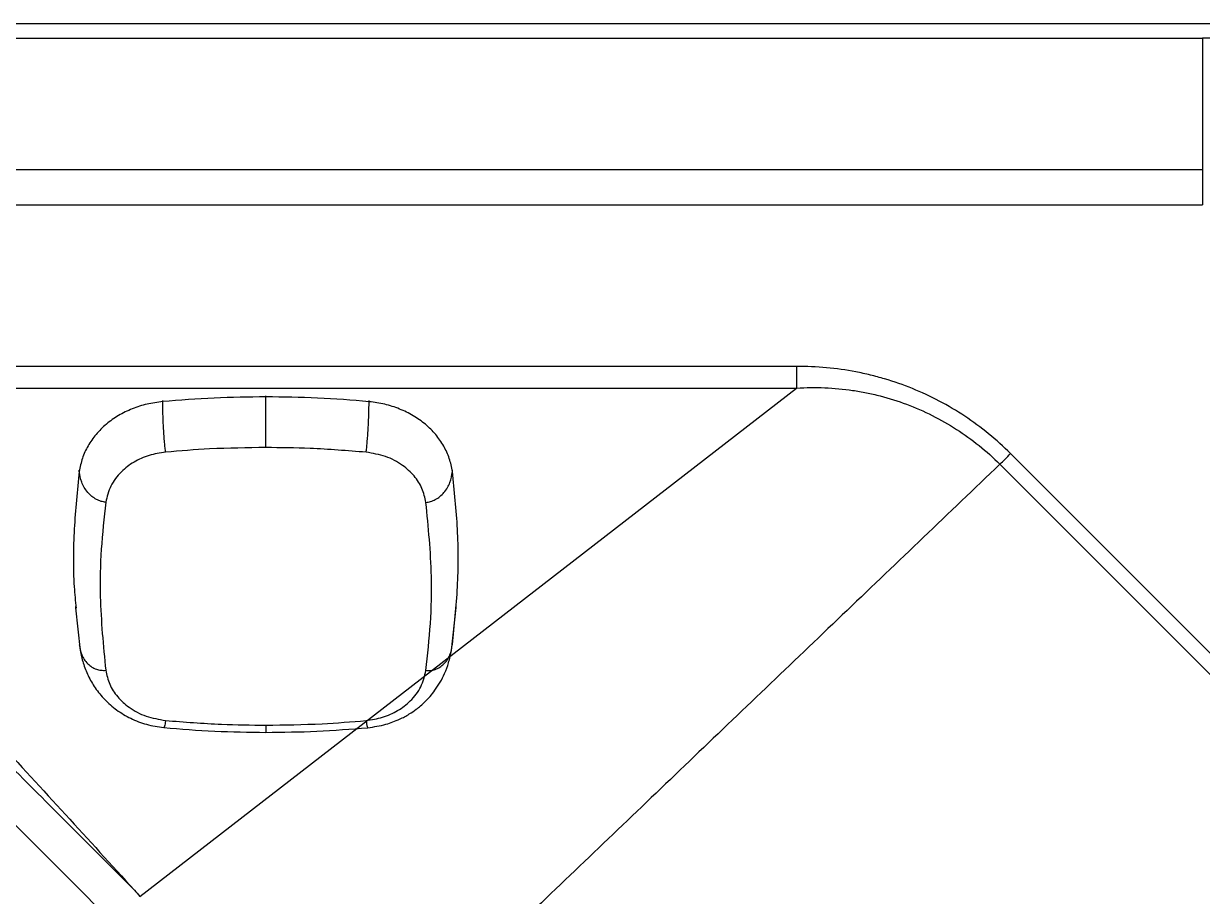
# Model space of a CAD drawing. Header units: inches. Extents: x 2 to 86, y -22 to 129.
# Drawn here: x 67.27 to 74.73, y 79.55 to 85.07 of the extents above; entities that cross this region are included whole.
import ezdxf

# ---------------------------------------------------------------- set-up
doc = ezdxf.new("R2010")
doc.units = ezdxf.units.IN
doc.header["$MEASUREMENT"] = 0
doc.layers.add('1', color=4, linetype='Continuous')
doc.layers.add('BDIM_CYAN', color=4, linetype='Continuous')

# ---------------------------------------------------------------- blocks, each defined once
blk = doc.blocks.new('sp2')
at = {"layer": 'BDIM_CYAN'}
for p, q in [((-51.6915, 89.5939), (-51.6915, 89.6013)), ((-52.3439, 89.5642), (-52.344, 89.5714)), ((-51.0391, 89.5635), (-51.0391, 89.5712)), ((-52.8711, 89.123), (-52.8716, 89.1302)), ((-50.5122, 89.1218), (-50.5116, 89.1297)), ((-52.8959, 88.2687), (-52.8953, 88.2605)), ((-52.8952, 88.2605), (-52.8651, 87.9917)), ((-50.5188, 87.9904), (-50.4882, 88.2633)), ((-50.4882, 88.2633), (-50.4876, 88.2722))]:
    blk.add_line(p, q, dxfattribs=at)
for points in [[(-51.6915, 89.5939), (-51.8005, 89.5927), (-52.0185, 89.5903), (-52.2354, 89.5729), (-52.3439, 89.5642)], [(-51.0391, 89.5635), (-51.1476, 89.5724), (-51.3646, 89.59), (-51.5825, 89.5926), (-51.6915, 89.5939)]]:
    blk.add_open_spline(points, degree=3, dxfattribs=at)
for points, knots in [([(-51.6915, 89.2735), (-51.6915, 89.2825), (-51.6915, 89.3019), (-51.6915, 89.3382), (-51.6915, 89.379), (-51.6915, 89.4417), (-51.6915, 89.5185), (-51.6915, 89.5683), (-51.6915, 89.5939)], [0, 0, 0, 0, 0.075048, 0.162077, 0.266843, 0.39125, 0.686, 1, 1, 1, 1]), ([(-52.3439, 89.5642), (-52.3772, 89.5597), (-52.4435, 89.5508), (-52.5374, 89.5199), (-52.6245, 89.4776), (-52.7021, 89.4231), (-52.7673, 89.3581), (-52.8179, 89.2851), (-52.855, 89.2064), (-52.8657, 89.1509), (-52.8711, 89.123)], [0, 0, 0, 0, 0.125505, 0.249704, 0.373992, 0.499776, 0.625678, 0.750079, 0.874386, 1, 1, 1, 1]), ([(-52.3255, 89.2446), (-52.3266, 89.2535), (-52.3289, 89.2728), (-52.3323, 89.309), (-52.3354, 89.3496), (-52.3394, 89.4121), (-52.3428, 89.4888), (-52.3435, 89.5385), (-52.3439, 89.5642)], [0, 0, 0, 0, 0.075048, 0.162077, 0.266845, 0.391253, 0.686004, 1, 1, 1, 1]), ([(-51.0576, 89.244), (-51.0565, 89.2529), (-51.0541, 89.2722), (-51.0508, 89.3083), (-51.0476, 89.349), (-51.0437, 89.4115), (-51.0403, 89.4882), (-51.0395, 89.5379), (-51.0391, 89.5635)], [0, 0, 0, 0, 0.075049, 0.162076, 0.266841, 0.391246, 0.685996, 1, 1, 1, 1]), ([(-50.5122, 89.1218), (-50.5176, 89.1497), (-50.5283, 89.2052), (-50.5653, 89.284), (-50.6158, 89.357), (-50.681, 89.4221), (-50.7586, 89.4767), (-50.8457, 89.519), (-50.9396, 89.55), (-51.0058, 89.559), (-51.0391, 89.5635)], [0, 0, 0, 0, 0.125614, 0.249921, 0.374322, 0.500224, 0.626008, 0.750296, 0.874495, 1, 1, 1, 1]), ([(-52.3255, 89.2446), (-52.3609, 89.239), (-52.4317, 89.2279), (-52.5277, 89.1842), (-52.6125, 89.1197), (-52.6785, 89.0326), (-52.6954, 88.9628), (-52.7038, 88.9279)], [0, 0, 0, 0, 0.186661, 0.373374, 0.560001, 0.780011, 1, 1, 1, 1]), ([(-51.6915, 89.2735), (-51.8101, 89.272), (-52.0219, 89.2694), (-52.2327, 89.2522), (-52.3255, 89.2446)], [0, 0, 0, 0, 0.559986, 1, 1, 1, 1]), ([(-51.0576, 89.244), (-51.1757, 89.2534), (-51.3866, 89.2703), (-51.5983, 89.2725), (-51.6915, 89.2735)], [0, 0, 0, 0, 0.559986, 1, 1, 1, 1]), ([(-50.6794, 88.9269), (-50.6861, 88.9566), (-50.6994, 89.0159), (-50.7517, 89.0964), (-50.8287, 89.1675), (-50.9327, 89.2227), (-51.016, 89.2369), (-51.0576, 89.244)], [0, 0, 0, 0, 0.186845, 0.373701, 0.560409, 0.780222, 1, 1, 1, 1]), ([(-52.8711, 89.123), (-52.8836, 89.0017), (-52.9086, 88.7593), (-52.9119, 88.4702), (-52.8958, 88.304), (-52.8914, 88.259)], [0, 0, 0, 0, 0.421839, 0.843685, 1, 1, 1, 1]), ([(-52.7038, 88.9279), (-52.7137, 88.9295), (-52.7351, 88.9328), (-52.7656, 88.9463), (-52.7941, 88.9657), (-52.8298, 89.0016), (-52.8605, 89.0555), (-52.8675, 89.1), (-52.8711, 89.123)], [0, 0, 0, 0, 0.0750432, 0.1620793, 0.26686, 0.391279, 0.6860331, 1, 1, 1, 1]), ([(-50.6794, 88.9269), (-50.6695, 88.9284), (-50.6481, 88.9318), (-50.6177, 88.9452), (-50.5891, 88.9646), (-50.5534, 89.0005), (-50.5228, 89.0543), (-50.5158, 89.0988), (-50.5122, 89.1218)], [0, 0, 0, 0, 0.075054, 0.162074, 0.266825, 0.391217, 0.685963, 1, 1, 1, 1]), ([(-50.5125, 88.0287), (-50.4997, 88.1499), (-50.4742, 88.3924), (-50.4741, 88.758), (-50.4995, 89.0005), (-50.5122, 89.1218)], [0, 0, 0, 0, 0.333331, 0.666669, 1, 1, 1, 1]), ([(-52.7038, 88.9279), (-52.7146, 88.829), (-52.7363, 88.6312), (-52.7442, 88.2761), (-52.7193, 88.0214), (-52.7041, 87.8658)], [0, 0, 0, 0, 0.280017, 0.560061, 1, 1, 1, 1]), ([(-50.6797, 87.8648), (-50.6689, 87.9637), (-50.6472, 88.1615), (-50.6393, 88.5166), (-50.6642, 88.7713), (-50.6794, 88.9269)], [0, 0, 0, 0, 0.280017, 0.560061, 1, 1, 1, 1]), ([(-52.8714, 88.0299), (-52.8678, 88.0076), (-52.8608, 87.9644), (-52.8301, 87.9162), (-52.7944, 87.8869), (-52.7659, 87.8728), (-52.7354, 87.8649), (-52.714, 87.8655), (-52.7041, 87.8658)], [0, 0, 0, 0, 0.313967, 0.608721, 0.73314, 0.837921, 0.924957, 1, 1, 1, 1]), ([(-50.6797, 87.8648), (-50.6698, 87.8645), (-50.6484, 87.8639), (-50.618, 87.8717), (-50.5894, 87.8858), (-50.5537, 87.9151), (-50.5231, 87.9632), (-50.5161, 88.0064), (-50.5125, 88.0287)], [0, 0, 0, 0, 0.075054, 0.162074, 0.266824, 0.391217, 0.685963, 1, 1, 1, 1]), ([(-52.8651, 87.9917), (-52.8597, 87.9649), (-52.8487, 87.91), (-52.8166, 87.8301), (-52.7717, 87.7519), (-52.7115, 87.6783), (-52.6361, 87.6128), (-52.5466, 87.5598), (-52.4458, 87.52), (-52.3737, 87.5092), (-52.337, 87.5037)], [0, 0, 0, 0, 0.106729, 0.218561, 0.335655, 0.458855, 0.588158, 0.721004, 0.857855, 1, 1, 1, 1]), ([(-51.047, 87.503), (-51.0084, 87.5088), (-50.9389, 87.5191), (-50.8519, 87.5525), (-50.7889, 87.5858), (-50.7354, 87.6221), (-50.679, 87.6703), (-50.6151, 87.7444), (-50.5665, 87.8294), (-50.5339, 87.9151), (-50.524, 87.9645), (-50.5188, 87.9904)], [0, 0, 0, 0, 0.149635, 0.269025, 0.35887, 0.426914, 0.519495, 0.644449, 0.80339, 0.896799, 1, 1, 1, 1]), ([(-52.7041, 87.8658), (-52.6974, 87.8361), (-52.6841, 87.7768), (-52.6319, 87.6963), (-52.5548, 87.6252), (-52.4508, 87.57), (-52.3676, 87.5558), (-52.3259, 87.5488)], [0, 0, 0, 0, 0.1868454, 0.373701, 0.5604087, 0.7802215, 1, 1, 1, 1]), ([(-51.0581, 87.5481), (-51.0227, 87.5537), (-50.9519, 87.5648), (-50.8558, 87.6085), (-50.771, 87.673), (-50.7051, 87.7601), (-50.6882, 87.8299), (-50.6797, 87.8648)], [0, 0, 0, 0, 0.186661, 0.373374, 0.560001, 0.780011, 1, 1, 1, 1]), ([(-52.3372, 87.5037), (-52.2299, 87.495), (-52.0153, 87.4775), (-51.7998, 87.4749), (-51.692, 87.4736)], [0, 0, 0, 0, 0.500007, 1, 1, 1, 1]), ([(-52.3259, 87.5488), (-52.327, 87.5411), (-52.3294, 87.5245), (-52.3328, 87.5099), (-52.3353, 87.5033), (-52.3365, 87.5044), (-52.3369, 87.5048)], [0, 0, 0, 0, 0.232419, 0.501936, 0.826388, 1, 1, 1, 1]), ([(-52.3259, 87.5488), (-52.2079, 87.5393), (-51.997, 87.5225), (-51.7852, 87.5202), (-51.692, 87.5192)], [0, 0, 0, 0, 0.559986, 1, 1, 1, 1]), ([(-51.692, 87.5192), (-51.5734, 87.5207), (-51.3616, 87.5233), (-51.1508, 87.5405), (-51.0581, 87.5481)], [0, 0, 0, 0, 0.559986, 1, 1, 1, 1]), ([(-51.692, 87.5192), (-51.692, 87.5115), (-51.692, 87.4948), (-51.692, 87.48), (-51.692, 87.4732), (-51.692, 87.4744), (-51.692, 87.4748)], [0, 0, 0, 0, 0.229366, 0.495339, 0.815522, 1, 1, 1, 1]), ([(-51.692, 87.4736), (-51.5843, 87.4748), (-51.3688, 87.4772), (-51.1542, 87.4945), (-51.0469, 87.5031)], [0, 0, 0, 0, 0.499993, 1, 1, 1, 1]), ([(-51.0581, 87.5481), (-51.057, 87.5404), (-51.0546, 87.5238), (-51.0513, 87.5092), (-51.0487, 87.5026), (-51.0476, 87.5037), (-51.0471, 87.5041)], [0, 0, 0, 0, 0.232461, 0.502017, 0.826512, 1, 1, 1, 1])]:
    blk.add_open_spline(points, degree=3, knots=knots, dxfattribs=at)
blk = doc.blocks.new('2020 RHYTHM')
at = {"layer": '1', "color": 4}
blk.add_line((5.8815, 84.0819), (78.2004, 84.0819), dxfattribs=at)
at = {"layer": 'BDIM_CYAN', "color": 3}
for p, q in [((11.7277, 83.9906), (72.3543, 83.9906)), ((78.2004, 83.9906), (72.3543, 83.9906)), ((72.3543, 83.1578), (11.7277, 83.1578)), ((11.7275, 82.9372), (72.3543, 82.9372)), ((69.7896, 81.9154), (14.2928, 81.9154)), ((14.2931, 81.7785), (69.7888, 81.7785)), ((65.6375, 78.5655), (69.7888, 81.7785)), ((69.7888, 81.7785), (69.7895, 81.7787)), ((81.3641, 71.1411), (71.1411, 81.3641)), ((71.0737, 81.2967), (81.2967, 71.0737))]:
    blk.add_line(p, q, dxfattribs=at)
for points, knots in [([(72.3543, 83.9906), (72.3543, 83.9007), (72.3543, 83.7891), (72.3543, 83.5143), (72.3543, 83.351), (72.3543, 83.1578)], [0, 0, 0, 0, 0.5, 0.5, 1, 1, 1, 1]), ([(72.3543, 83.1578), (72.3543, 83.1472), (72.3543, 83.1339), (72.3543, 83.1029), (72.3543, 83.0852), (72.3543, 83.0465), (72.3543, 83.0257), (72.3543, 82.9823), (72.3543, 82.9598), (72.3543, 82.9372)], [0, 0, 0, 0, 0.25, 0.25, 0.5, 0.5, 0.75, 0.75, 1, 1, 1, 1]), ([(69.7895, 81.7787), (69.7895, 81.799), (69.7895, 81.8208), (69.7895, 81.8555), (69.7896, 81.8674), (69.7896, 81.8854), (69.7896, 81.8915), (69.7896, 81.9035), (69.7896, 81.9095), (69.7896, 81.9154)], [0, 0, 0, 0, 0.5, 0.5, 0.75, 0.75, 0.875, 0.875, 1, 1, 1, 1]), ([(71.1411, 81.3641), (71.0523, 81.453), (70.9559, 81.5317), (70.8003, 81.6348), (70.7465, 81.6667), (70.6354, 81.7252), (70.5788, 81.7515), (70.4635, 81.7983), (70.4048, 81.8188), (70.3153, 81.8453), (70.2852, 81.8534), (70.2244, 81.8681), (70.1938, 81.8748), (70.1013, 81.8925), (69.9774, 81.9099), (69.8524, 81.9154), (69.7896, 81.9154)], [0, 0, 0, 0, 0.25, 0.25, 0.375, 0.375, 0.5, 0.5, 0.625, 0.625, 0.6875, 0.6875, 0.75, 0.75, 0.875, 1, 1, 1, 1]), ([(69.7895, 81.7787), (69.8487, 81.782), (69.9077, 81.7827), (70.0255, 81.778), (70.0843, 81.7726), (70.1722, 81.7596), (70.2014, 81.7545), (70.2592, 81.7427), (70.2879, 81.7361), (70.3731, 81.7141), (70.429, 81.6965), (70.5389, 81.6553), (70.5929, 81.6317), (70.6989, 81.5785), (70.7501, 81.5493), (70.8982, 81.454), (70.9897, 81.3805), (71.0737, 81.2967)], [0, 0, 0, 0, 0.125, 0.125, 0.25, 0.25, 0.3125, 0.3125, 0.375, 0.375, 0.5, 0.5, 0.625, 0.625, 0.75, 0.75, 1, 1, 1, 1]), ([(61.4607, 81.6768), (61.5215, 81.6768), (61.5819, 81.6748), (61.7018, 81.6673), (61.7613, 81.6618), (61.9387, 81.6403), (62.0555, 81.6194), (62.2283, 81.578), (62.2855, 81.5625), (62.3992, 81.5281), (62.4557, 81.5092), (62.6216, 81.448), (62.7281, 81.4014), (62.9334, 81.2975), (63.0323, 81.2402), (63.1513, 81.1619), (63.1749, 81.1459), (63.2214, 81.1134), (63.2442, 81.0969), (63.3119, 81.0467), (63.3556, 81.0122), (63.4404, 80.9414), (63.4816, 80.9051), (63.5613, 80.8305), (63.5999, 80.7923), (63.6748, 80.7143), (63.711, 80.6744), (63.7835, 80.5946), (63.82, 80.5549), (63.9292, 80.4355), (64.002, 80.3559), (64.1475, 80.1967), (64.2203, 80.1172), (64.4386, 79.8784), (64.5842, 79.7193), (65.0209, 79.2417), (65.312, 78.9234), (65.6031, 78.6051)], [0, 0, 0, 0, 0.03125, 0.03125, 0.0625, 0.0625, 0.125, 0.125, 0.15625, 0.15625, 0.1875, 0.1875, 0.25, 0.25, 0.3125, 0.3125, 0.328125, 0.328125, 0.34375, 0.34375, 0.375, 0.375, 0.40625, 0.40625, 0.4375, 0.4375, 0.46875, 0.46875, 0.5, 0.5, 0.5625, 0.5625, 0.625, 0.625, 0.75, 0.75, 1, 1, 1, 1]), ([(61.4607, 81.5105), (61.6503, 81.5105), (62.0414, 81.4723), (62.6, 81.3046), (63.0316, 81.0766), (63.3043, 80.8769), (63.4511, 80.752), (63.5392, 80.6692), (63.6049, 80.6035), (63.6673, 80.5407), (63.777, 80.4312), (63.9967, 80.2114), (64.3104, 79.8978), (64.6869, 79.5213), (65.1178, 79.0904), (65.4232, 78.785), (65.6031, 78.6051)], [0, 0, 0, 0, 0.125, 0.25, 0.375, 0.4375, 0.46875, 0.5, 0.515625, 0.53125, 0.5625, 0.625, 0.75, 0.875, 1, 1.179185, 1.179185, 1.179185, 1.179185]), ([(71.0737, 81.2967), (70.9127, 81.1428), (70.5905, 80.8351), (70.1075, 80.3733), (69.6244, 79.9115), (69.1414, 79.4496), (68.6583, 78.9878), (68.1754, 78.5259), (67.6923, 78.0641), (67.2091, 77.6022), (66.8867, 77.2947), (66.7254, 77.1409)], [0, 0, 0, 0, 0.1111, 0.222207, 0.333315, 0.44442, 0.555523, 0.666627, 0.777736, 0.888856, 1, 1, 1, 1]), ([(63.3976, 80.4689), (63.4212, 80.4455), (63.4447, 80.4218), (63.4917, 80.3746), (63.5152, 80.3511), (63.5859, 80.2805), (63.633, 80.2334), (63.7743, 80.0921), (63.8685, 79.9979), (64.1511, 79.7153), (64.3395, 79.5269), (64.9047, 78.9616), (65.2815, 78.5848), (65.6584, 78.208)], [0, 0, 0, 0, 0.03125, 0.03125, 0.0625, 0.0625, 0.125, 0.125, 0.25, 0.25, 0.5, 0.5, 1, 1, 1, 1])]:
    blk.add_open_spline(points, degree=3, knots=knots, dxfattribs=at)
for points in [[(71.0737, 81.2967), (71.095, 81.318), (71.1181, 81.3411), (71.1411, 81.3641)], [(65.6031, 78.6051), (65.615, 78.5921), (65.6265, 78.5789), (65.6375, 78.5655)]]:
    blk.add_open_spline(points, degree=3, dxfattribs=at)
at = {"layer": '1'}
blk.add_blockref('sp2', (118.125, -7.8712), dxfattribs=at)

msp = doc.modelspace()

# ---------------------------------------------------------------- block references
msp.add_blockref('2020 RHYTHM', (2.3733, 0.9854))

doc.saveas('drawing.dxf')
